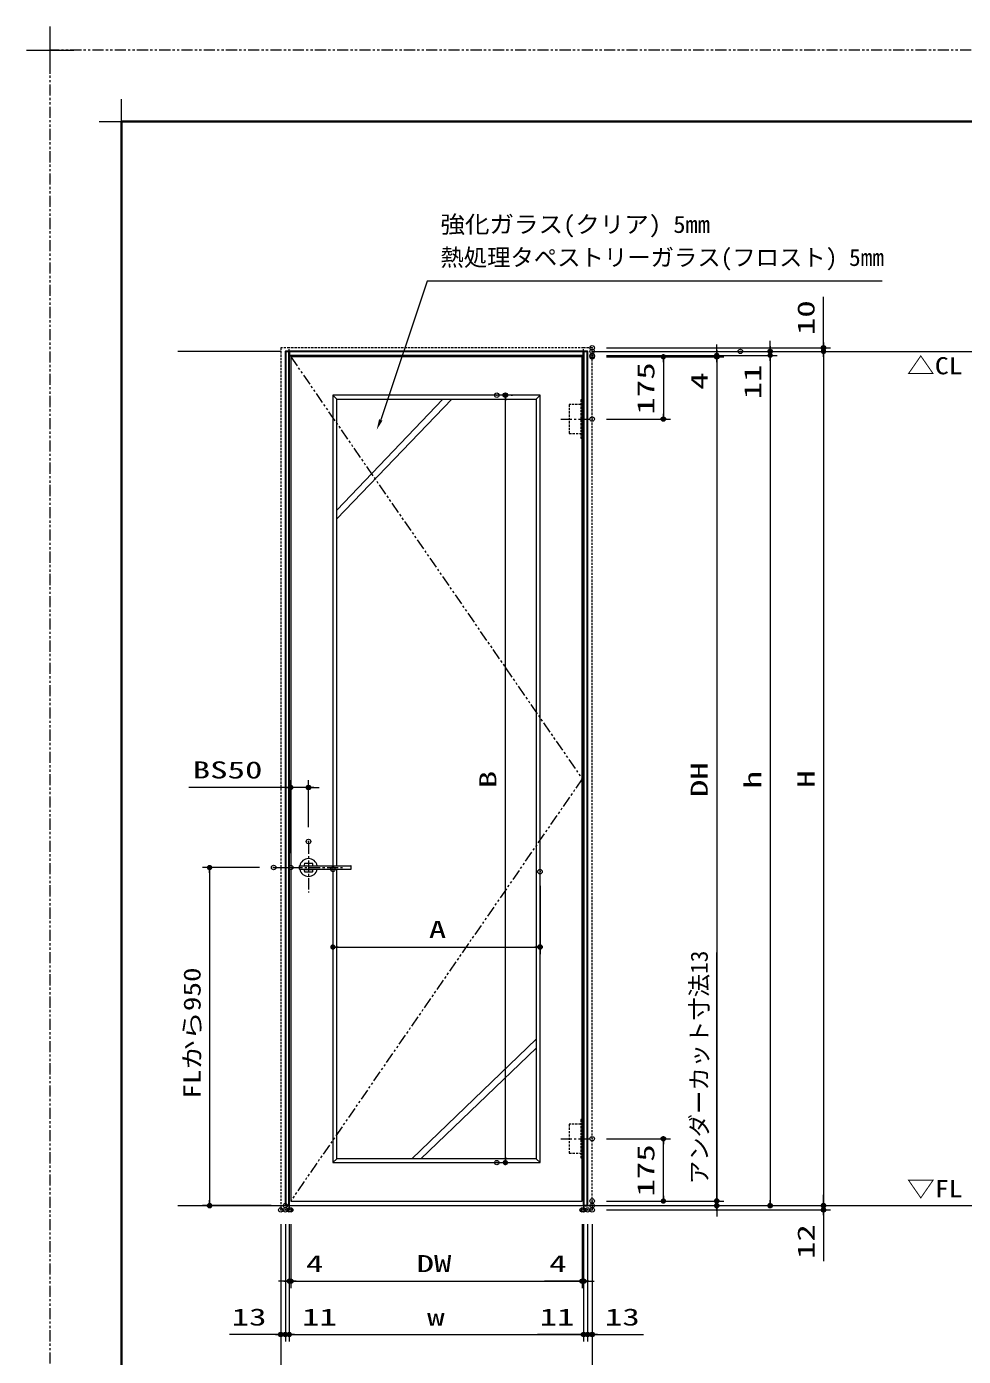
# Model space of a CAD drawing. Units: millimetres, scale not verified. Extents: x -1306 to 1306, y -607 to 607.
# Drawn here: x -1306 to -780, y -140 to 607 of the extents above; entities that cross this region are included whole.
import ezdxf
from ezdxf.enums import TextEntityAlignment as Align

# ---------------------------------------------------------------- set-up
doc = ezdxf.new("R2010")
doc.units = ezdxf.units.MM
doc.header["$LTSCALE"] = 5
doc.header["$PDMODE"] = 32
doc.header["$PDSIZE"] = 2.5
for name, pattern in [('USER1', [2.5, 1.25, -0.25, 0.25, -0.25, 0.25, -0.25]), ('USER2', [0.375, 0.25, -0.125]), ('USER3', [2, 1.25, -0.25, 0.25, -0.25])]:
    doc.linetypes.add(name, pattern=pattern)
for name, color, linetype, lineweight in [('0-1_線(黄)', 2, 'Continuous', 15), ('0-3_陰線', 4, 'USER1', 9), ('0-8_二点鎖線', 4, 'USER1', 9), ('0-B_点線(水)', 6, 'USER2', 9), ('0-C_中心線', 3, 'USER3', 9), ('0-D_線(白)', 7, 'Continuous', 30), ('1-0_線(水)', 4, 'Continuous', 9), ('1-1_寸法線', 3, 'Continuous', 13), ('1-4_DEFPOINTS', 7, 'Continuous', 5), ('1-5_0', 3, 'Continuous', 25), ('1-6_図面枠', 7, 'Continuous', 35), ('1-7_一般', 7, 'Continuous', 5)]:
    doc.layers.add(name, color=color, linetype=linetype, lineweight=lineweight)
doc.styles.add('ＭＳ ゴシック', font='')
doc.styles.get('ＭＳ ゴシック').set_extended_font_data('MS Gothic')

# ---------------------------------------------------------------- blocks, each defined once
blk = doc.blocks.new('_DOT')
at = {"layer": '1-5_0'}
blk.add_line((-2.5, 0), (-5, 0), dxfattribs=at)
for points in [[(0, 0), (-2.5, 0), (-2.48, 0.313)], [(0, 0), (-2.48, -0.313), (-2.5, 0)], [(0, 0), (-2.48, 0.313), (-2.421, 0.622)], [(0, 0), (-2.421, -0.622), (-2.48, -0.313)], [(0, 0), (-2.421, 0.622), (-2.324, 0.92)], [(0, 0), (-2.324, -0.92), (-2.421, -0.622)], [(0, 0), (-2.324, 0.92), (-2.191, 1.204)], [(0, 0), (-2.191, -1.204), (-2.324, -0.92)], [(0, 0), (-2.191, 1.204), (-2.023, 1.469)], [(0, 0), (-2.023, -1.469), (-2.191, -1.204)], [(0, 0), (-2.023, 1.469), (-1.822, 1.711)], [(0, 0), (-1.822, -1.711), (-2.023, -1.469)], [(0, 0), (-1.822, 1.711), (-1.594, 1.926)], [(0, 0), (-1.594, -1.926), (-1.822, -1.711)], [(0, 0), (-1.594, 1.926), (-1.34, 2.111)], [(0, 0), (-1.34, -2.111), (-1.594, -1.926)], [(0, 0), (-1.34, 2.111), (-1.064, 2.262)], [(0, 0), (-1.064, -2.262), (-1.34, -2.111)], [(0, 0), (-1.064, 2.262), (-0.773, 2.378)], [(0, 0), (-0.773, -2.378), (-1.064, -2.262)], [(0, 0), (-0.773, 2.378), (-0.468, 2.456)], [(0, 0), (-0.468, -2.456), (-0.773, -2.378)], [(0, 0), (-0.468, 2.456), (-0.157, 2.495)], [(0, 0), (-0.157, -2.495), (-0.468, -2.456)], [(0, 0), (-0.157, 2.495), (0.157, 2.495)], [(0, 0), (0.157, -2.495), (-0.157, -2.495)], [(0, 0), (0.157, 2.495), (0.468, 2.456)], [(0, 0), (0.468, 2.456), (0.773, 2.378)], [(0, 0), (0.773, 2.378), (1.064, 2.262)], [(0, 0), (1.064, 2.262), (1.34, 2.111)], [(0, 0), (1.34, 2.111), (1.594, 1.926)], [(0, 0), (1.594, 1.926), (1.822, 1.711)], [(0, 0), (1.822, 1.711), (2.023, 1.469)], [(0, 0), (2.023, 1.469), (2.191, 1.204)], [(0, 0), (2.191, 1.204), (2.324, 0.92)], [(0, 0), (2.324, 0.92), (2.421, 0.622)], [(0, 0), (2.421, 0.622), (2.48, 0.313)], [(0, 0), (2.48, 0.313), (2.5, 0)], [(0, 0), (0.468, -2.456), (0.157, -2.495)], [(0, 0), (0.773, -2.378), (0.468, -2.456)], [(0, 0), (1.064, -2.262), (0.773, -2.378)], [(0, 0), (1.34, -2.111), (1.064, -2.262)], [(0, 0), (1.594, -1.926), (1.34, -2.111)], [(0, 0), (1.822, -1.711), (1.594, -1.926)], [(0, 0), (2.023, -1.469), (1.822, -1.711)], [(0, 0), (2.191, -1.204), (2.023, -1.469)], [(0, 0), (2.324, -0.92), (2.191, -1.204)], [(0, 0), (2.421, -0.622), (2.324, -0.92)], [(0, 0), (2.48, -0.313), (2.421, -0.622)], [(0, 0), (2.5, 0), (2.48, -0.313)]]:
    blk.add_solid(points, dxfattribs=at)
blk = doc.blocks.new('グループ-13-1')
at = {"layer": '1-7_一般'}
for p, q in [((62041.6, -14029.5), (62041.6, -13365.5)), ((61709.6, -13697.5), (62373.6, -13697.5))]:
    blk.add_line(p, q, dxfattribs=at)

msp = doc.modelspace()

# ---------------------------------------------------------------- linework, layer by layer
at = {"layer": '0-1_線(黄)'}
for p, q in [((-1163.415, 424.756), (-1221.227, 424.756)), ((-988.415, 424.756), (-678.609, 424.756)), ((-1221.227, -55.244), (-445.433, -55.244))]:
    msp.add_line(p, q, dxfattribs=at)
at = {"layer": '0-3_陰線'}
for p in [(387.036, 594), (-1292.964, -594)]:
    msp.add_line(p, (-1292.964, 594), dxfattribs=at)
at = {"layer": '0-8_二点鎖線'}
msp.add_lwpolyline([(-1157.815, 421.756), (-994.015, 184.556), (-1157.815, -52.644)], dxfattribs=at)
at = {"layer": '0-B_点線(水)', "color": 4}
for p, q in [((-993.215, 426.756), (-1158.615, 426.756)), ((-1158.615, 424.656), (-1158.615, 426.756)), ((-993.215, 424.756), (-993.215, 426.756)), ((-988.415, 426.756), (-993.215, 426.756)), ((-988.415, -55.244), (-988.415, 426.756)), ((-1158.615, -55.244), (-1158.615, -57.644)), ((-988.415, -55.244), (-988.415, -57.644))]:
    msp.add_line(p, q, dxfattribs=at)
for points in [[(-1158.615, 424.756), (-1158.615, 426.756), (-1163.415, 426.756), (-1163.415, -55.244), (-1163.415, -57.644), (-1158.615, -57.644)], [(-993.995, 397.556), (-994.815, 397.556), (-994.815, 375.956), (-993.995, 375.956)], [(-994.815, 394.856), (-1001.255, 394.856), (-1001.255, 378.656), (-994.815, 378.656)], [(-993.995, -6.844), (-994.815, -6.844), (-994.815, -28.444), (-993.995, -28.444)], [(-994.815, -9.544), (-1001.255, -9.544), (-1001.255, -25.744), (-994.815, -25.744)], [(-993.215, -55.244), (-993.215, -57.644), (-988.415, -57.644)]]:
    msp.add_lwpolyline(points, dxfattribs=at)
at = {"layer": '0-C_中心線'}
for p, q in [((-1006.121, 386.756), (-988.909, 386.756)), ((-1147.815, 148.725), (-1147.815, 120.787)), ((-1167.429, 134.756), (-1128.201, 134.756)), ((-1006.121, -17.644), (-988.909, -17.644))]:
    msp.add_line(p, q, dxfattribs=at)
at = {"layer": '0-D_線(白)'}
for points in [[(-1160.815, -55.244), (-1158.615, -55.244), (-1158.615, 424.756), (-1160.815, 424.756)], [(-993.895, 422.556), (-993.215, 422.556), (-993.215, 424.756), (-1158.615, 424.756), (-1158.615, 422.556)], [(-993.215, -55.244), (-991.015, -55.244), (-991.015, 424.756), (-993.215, 424.756)]]:
    msp.add_lwpolyline(points, close=True, dxfattribs=at)
at = {"layer": '1-0_線(水)'}
for p, q in [((-1072.38, 397.956), (-1131.915, 335.634)), ((-1067.338, 397.956), (-1131.915, 330.634)), ((-1019.915, 38.306), (-1089.697, -28.844)), ((-1019.915, 33.306), (-1084.746, -28.844))]:
    msp.add_line(p, q, dxfattribs=at)
msp.add_lwpolyline([(-994.015, 421.756), (-1157.815, 421.756), (-1157.815, -52.644), (-994.015, -52.644)], close=True, dxfattribs=at)
at = {"layer": '1-1_寸法線'}
for p, q in [((-858.415, 429.756), (-858.415, 455.518)), ((-980.415, 426.756), (-854.415, 426.756)), ((-918.415, 425.556), (-918.415, 428.556)), ((-888.415, 427.756), (-888.415, 430.756)), ((-858.415, 424.756), (-858.415, 426.756)), ((-980.415, 424.756), (-884.415, 424.756)), ((-980.415, 422.556), (-884.415, 422.556)), ((-980.415, 422.556), (-914.415, 422.556)), ((-980.415, 422.556), (-884.415, 422.556)), ((-980.415, 421.756), (-914.415, 421.756)), ((-980.415, 421.756), (-914.415, 421.756)), ((-980.415, 421.756), (-944.415, 421.756)), ((-948.415, 418.756), (-948.415, 389.756)), ((-918.415, 422.556), (-918.415, 421.756)), ((-918.415, 418.756), (-918.415, 400.613)), ((-918.415, 418.756), (-918.415, -49.644)), ((-897.148, 424.756), (-854.415, 424.756)), ((-897.148, 424.756), (-854.415, 424.756)), ((-888.415, 424.756), (-888.415, 422.556)), ((-888.415, 419.556), (-888.415, -52.244)), ((-888.415, 419.556), (-888.415, 396.651)), ((-858.415, 421.756), (-858.415, -52.244)), ((-858.415, 421.756), (-858.415, 418.756)), ((-1134.115, 400.156), (-1134.115, 135.756)), ((-1017.715, 400.156), (-1134.115, 400.156)), ((-1131.915, 397.956), (-1134.115, 400.156)), ((-1131.915, 135.756), (-1131.915, 397.956)), ((-1131.915, 397.956), (-1019.915, 397.956)), ((-1037.197, -28.044), (-1037.197, 397.156)), ((-1034.022, 400.156), (-1033.197, 400.156)), ((-1019.915, 397.956), (-1017.715, 400.156)), ((-1019.915, 397.956), (-1019.915, -28.844)), ((-1017.715, -31.044), (-1017.715, 400.156)), ((-980.415, 386.756), (-944.415, 386.756)), ((-1160.815, 179.758), (-1214.996, 179.758)), ((-1157.815, 142.756), (-1157.815, 183.758)), ((-1147.815, 179.758), (-1157.815, 179.758)), ((-1147.815, 157.376), (-1147.815, 183.758)), ((-1144.815, 179.758), (-1141.815, 179.758)), ((-1175.429, 134.756), (-1207.415, 134.756)), ((-1152.795, 135.756), (-1124.035, 135.756)), ((-1150.215, 135.794), (-1145.415, 135.794)), ((-1149.967, 137.156), (-1145.664, 137.156)), ((-1203.415, 131.756), (-1203.415, -52.244)), ((-1152.795, 133.756), (-1124.035, 133.756)), ((-1150.215, 133.717), (-1145.415, 133.717)), ((-1149.967, 132.356), (-1145.664, 132.356)), ((-1134.115, 133.756), (-1134.115, -31.044)), ((-1131.915, -28.844), (-1131.915, 133.756)), ((-1134.115, 125.756), (-1134.115, 86.087)), ((-1017.715, 124.442), (-1017.715, 86.087)), ((-1131.115, 90.087), (-1020.715, 90.087)), ((-918.415, -49.644), (-918.415, 86.975)), ((-980.415, -17.644), (-944.415, -17.644)), ((-948.415, -49.644), (-948.415, -20.644)), ((-1131.915, -28.844), (-1134.115, -31.044)), ((-1019.915, -28.844), (-1131.915, -28.844)), ((-1019.915, -28.844), (-1017.715, -31.044)), ((-1134.115, -31.044), (-1017.715, -31.044)), ((-1034.022, -31.044), (-1033.197, -31.044)), ((-858.415, -52.244), (-858.415, -49.244)), ((-1168.815, -55.244), (-1207.415, -55.244)), ((-980.415, -52.644), (-914.415, -52.644)), ((-980.415, -52.644), (-914.415, -52.644)), ((-980.415, -52.644), (-944.415, -52.644)), ((-980.415, -55.244), (-854.415, -55.244)), ((-980.415, -55.244), (-884.415, -55.244)), ((-980.415, -55.244), (-914.415, -55.244)), ((-980.415, -55.244), (-854.415, -55.244)), ((-980.415, -57.644), (-854.415, -57.644)), ((-918.415, -55.244), (-918.415, -52.644)), ((-918.415, -58.244), (-918.415, -61.244)), ((-858.415, -55.244), (-858.415, -57.644)), ((-1163.415, -65.644), (-1163.415, -161.644)), ((-1163.415, -65.644), (-1163.415, -131.644)), ((-1160.815, -65.644), (-1160.815, -131.644)), ((-1160.815, -65.644), (-1160.815, -131.644)), ((-1158.615, -65.644), (-1158.615, -131.644)), ((-1158.615, -65.644), (-1158.615, -101.644)), ((-1158.615, -65.644), (-1158.615, -131.644)), ((-1157.815, -65.644), (-1157.815, -101.644)), ((-1157.815, -65.644), (-1157.815, -101.644)), ((-994.015, -65.644), (-994.015, -101.644)), ((-994.015, -65.644), (-994.015, -101.644)), ((-993.215, -65.644), (-993.215, -131.644)), ((-993.215, -65.644), (-993.215, -131.644)), ((-993.215, -65.644), (-993.215, -101.644)), ((-991.015, -65.644), (-991.015, -131.644)), ((-991.015, -65.644), (-991.015, -131.644)), ((-988.415, -65.644), (-988.415, -161.644)), ((-988.415, -65.644), (-988.415, -131.644)), ((-858.415, -60.644), (-858.415, -86.406)), ((-1161.615, -97.644), (-1164.615, -97.644)), ((-1158.615, -97.644), (-1157.815, -97.644)), ((-1154.815, -97.644), (-1136.672, -97.644)), ((-1154.815, -97.644), (-997.015, -97.644)), ((-997.015, -97.644), (-1015.158, -97.644)), ((-993.215, -97.644), (-994.015, -97.644)), ((-990.215, -97.644), (-987.215, -97.644)), ((-1166.415, -127.644), (-1192.177, -127.644)), ((-1163.815, -127.644), (-1166.815, -127.644)), ((-1160.815, -127.644), (-1163.415, -127.644)), ((-1160.815, -127.644), (-1158.615, -127.644)), ((-1157.815, -127.644), (-1154.815, -127.644)), ((-1155.615, -127.644), (-996.215, -127.644)), ((-1155.615, -127.644), (-1132.71, -127.644)), ((-996.215, -127.644), (-1019.12, -127.644)), ((-994.015, -127.644), (-997.015, -127.644)), ((-991.015, -127.644), (-993.215, -127.644)), ((-991.015, -127.644), (-988.415, -127.644)), ((-988.015, -127.644), (-985.015, -127.644)), ((-985.415, -127.644), (-959.653, -127.644))]:
    msp.add_line(p, q, dxfattribs=at)
msp.add_lwpolyline([(-825.516, 464.211), (-1081.079, 464.211), (-1107.201, 386.285)], dxfattribs=at)
for centre, radius, start, end in [((-1137.015, 134.756), 16, 177.09771, 182.90229), ((-1152.795, 135.556), 0.2, 90, 177.09773), ((-1147.815, 134.756), 5, 11.53696, 168.46304), ((-1100.215, 134.756), 50, 177.46804, 178.85401), ((-1149.967, 136.956), 0.2, 90, 177.46807), ((-1149.215, 135.594), 0.2, 90, 126.29305), ((-1146.415, 135.594), 0.2, 53.70695, 90), ((-1145.664, 136.956), 0.2, 2.53193, 90), ((-1195.415, 134.756), 50, 1.14599, 2.53196), ((-1124.035, 135.556), 0.2, 2.90227, 90), ((-1139.815, 134.756), 16, 357.09771, 2.90229), ((-1152.795, 133.956), 0.2, 182.90229, 270), ((-1147.815, 134.756), 5, 191.53695, 348.46305), ((-1100.215, 134.756), 50, 181.14599, 182.53196), ((-1149.967, 132.556), 0.2, 182.53196, 270), ((-1149.215, 133.917), 0.2, 233.70828, 270), ((-1146.415, 133.917), 0.2, 270, 306.29171), ((-1145.664, 132.556), 0.2, 270, 357.46804), ((-1195.415, 134.756), 50, 357.46804, 358.85401), ((-1124.035, 133.956), 0.2, 270, 357.09771)]:
    msp.add_arc(centre, radius, start, end, dxfattribs=at)
msp.add_solid([(-1109.488, 380.738), (-1108.165, 386.682), (-1106.238, 385.888)], dxfattribs=at)
at = {"layer": '1-4_DEFPOINTS'}
for p, q in [((-1252.964, 541.55), (-1252.964, 566.45)), ((-1265.414, 554), (-1240.514, 554))]:
    msp.add_line(p, q, dxfattribs=at)
for p in [(-988.415, 426.756), (-988.415, 424.756), (-905.148, 424.756), (-888.415, 424.756), (-858.415, 426.756), (-988.415, 422.556), (-988.415, 422.556), (-988.415, 421.756), (-918.415, 421.756), (-1042.022, 400.156), (-1037.197, 400.156), (-988.415, 386.756), (-948.415, 386.756), (-1147.815, 179.758), (-1147.815, 149.376), (-1167.429, 134.756), (-1157.815, 134.756), (-1134.115, 133.756), (-1017.715, 132.442), (-1017.715, 90.087), (-988.415, -17.644), (-948.415, -17.644), (-1042.022, -31.044), (-988.415, -52.644), (-918.415, -52.644), (-1203.415, -55.244), (-1163.415, -57.644), (-1160.815, -55.244), (-1160.815, -57.644), (-1158.615, -57.644), (-1157.815, -57.644), (-994.015, -57.644), (-993.215, -57.644), (-991.015, -57.644), (-988.415, -55.244), (-988.415, -57.644), (-988.415, -57.644), (-918.415, -55.244), (-888.415, -55.244), (-858.415, -55.244), (-858.415, -57.644), (-1157.815, -97.644), (-994.015, -97.644), (-993.215, -97.644), (-1163.415, -127.644), (-1160.815, -127.644), (-993.215, -127.644), (-991.015, -127.644), (-988.415, -127.644)]:
    msp.add_point(p, dxfattribs=at)
at = {"layer": '1-6_図面枠'}
msp.add_lwpolyline([(-1252.964, -554), (347.036, -554), (347.036, 554), (-1252.964, 554)], close=True, dxfattribs=at)

# ---------------------------------------------------------------- block references
at = {"layer": '0-3_陰線', "xscale": 0.04, "yscale": 0.04}
msp.add_blockref('グループ-13-1', (-3774.629, 1141.9), dxfattribs=at)
at = {"layer": '1-1_寸法線', "xscale": 0.6, "yscale": 0.6}
for p, rotation in [((-888.415, 424.756), 270), ((-858.415, 426.756), 270), ((-858.415, 424.756), 90), ((-858.415, 424.756), 90), ((-948.415, 421.756), 90), ((-918.415, 422.556), 270), ((-918.415, 421.756), 90), ((-918.415, 421.756), 90), ((-888.415, 422.556), 90), ((-888.415, 422.556), 90), ((-1037.197, 400.156), 90), ((-948.415, 386.756), 270), ((-1147.815, 179.758), 180), ((-1203.415, 134.756), 90), ((-1134.115, 90.087), 180), ((-948.415, -17.644), 90), ((-1037.197, -31.044), 270), ((-1203.415, -55.244), 270), ((-948.415, -52.644), 270), ((-918.415, -52.644), 270), ((-918.415, -52.644), 270), ((-888.415, -55.244), 270), ((-858.415, -55.244), 270), ((-858.415, -55.244), 270), ((-918.415, -55.244), 90), ((-858.415, -57.644), 90), ((-1157.815, -97.644), 180), ((-1157.815, -97.644), 180), ((-993.215, -97.644), 180), ((-1160.815, -127.644), 180), ((-1158.615, -127.644), 180), ((-1158.615, -127.644), 180), ((-991.015, -127.644), 180), ((-988.415, -127.644), 180)]:
    msp.add_blockref('_DOT', p, dxfattribs=dict(at, rotation=rotation))
for p in [(-1157.815, 179.758), (-1017.715, 90.087), (-1158.615, -97.644), (-994.015, -97.644), (-994.015, -97.644), (-1163.415, -127.644), (-1160.815, -127.644), (-993.215, -127.644), (-993.215, -127.644), (-991.015, -127.644)]:
    msp.add_blockref('_DOT', p, dxfattribs=at)

# ---------------------------------------------------------------- texts
at = {"layer": '0-1_線(黄)', "style": 'ＭＳ ゴシック', "width": 1.2}
for s, p in [('△CL', (-811.608, 409.024)), ('▽FL', (-811.608, -53.386))]:
    msp.add_text(s, height=9.604, dxfattribs=at).set_placement(p, align=Align.BOTTOM_LEFT)
at = {"layer": '1-1_寸法線', "style": 'ＭＳ ゴシック'}
for s, height, width, p in [('強化ガラス(クリア) 5mm', 9.621, 1.05, (-1073.679, 488.461)), ('BS50', 9.604, 1.5, (-1212.901, 181.907)), ('A', 9.604, 1.5, (-1080.201, 92.237)), ('4', 9.604, 1.5, (-1149.244, -95.495)), ('DW', 9.604, 1.5, (-1087.106, -95.495)), ('4', 9.604, 1.5, (-1012.587, -95.495)), ('13', 9.604, 1.5, (-1191.034, -125.495)), ('11', 9.604, 1.5, (-1151.472, -125.495)), ('w', 9.604, 1.5, (-1081.153, -125.495)), ('11', 9.604, 1.5, (-1017.977, -125.495)), ('13', 9.604, 1.5, (-981.272, -125.495))]:
    msp.add_text(s, height=height, dxfattribs=dict(at, width=width)).set_placement(p, align=Align.BOTTOM_LEFT)
msp.add_text('熱処理タペストリーガラス(フロスト) 5mm', height=9.621, dxfattribs=at).set_placement((-1073.679, 469.889), align=Align.BOTTOM_LEFT)
for s, height, width, p in [('10', 9.604, 1.5, (-860.565, 433.899)), ('175', 9.604, 1.5, (-950.565, 389.256)), ('4', 9.604, 1.5, (-920.565, 403.184)), ('11', 9.604, 1.5, (-890.565, 397.794)), ('B', 9.604, 1.5, (-1039.347, 179.318)), ('DH', 9.604, 1.5, (-920.565, 174.318)), ('h', 9.604, 1.5, (-890.565, 179.132)), ('H', 9.604, 1.5, (-860.565, 179.518)), ('FLから950', 9.621, 1.25, (-1205.565, 4.899)), ('175', 9.604, 1.5, (-950.565, -50.144)), ('12', 9.604, 1.5, (-860.565, -85.263))]:
    msp.add_text(s, height=height, rotation=90, dxfattribs=dict(at, width=width)).set_placement(p, align=Align.BOTTOM_LEFT)
msp.add_text('アンダーカット寸法13', height=9.621, rotation=90, dxfattribs=at).set_placement((-920.565, -43.127), align=Align.BOTTOM_LEFT)

doc.saveas('drawing.dxf')
